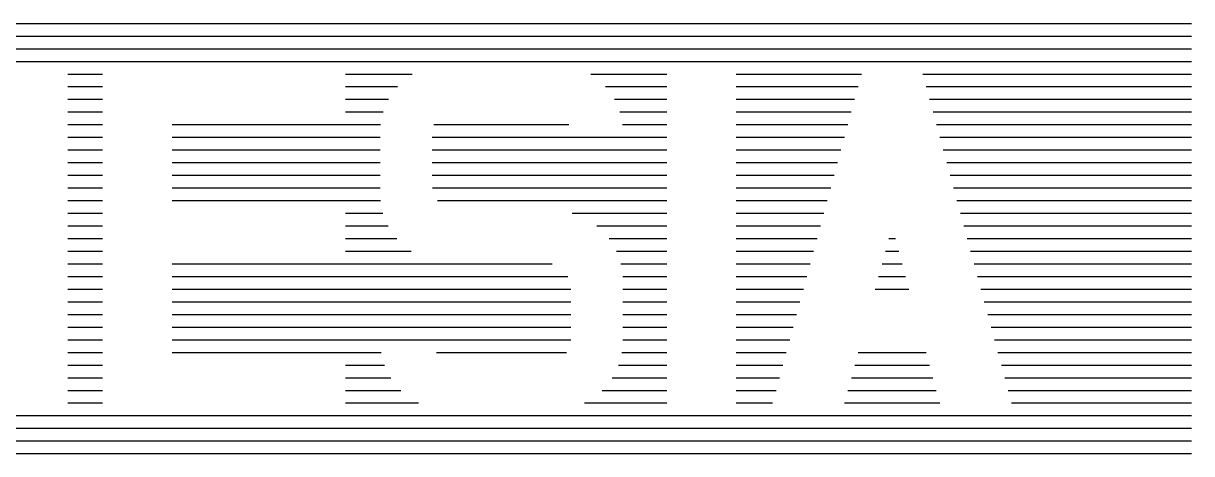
# Paper-space layout 'Layout1' of a CAD drawing. Extents: x -51516 to 7058931, y -29255 to 5150000.
# Drawn here: x 1494.48 to 1506.03, y 78 to 82.25 of the extents above; entities that cross this region are included whole.
import ezdxf

# ---------------------------------------------------------------- set-up
doc = ezdxf.new("R2010")
doc.units = 0
doc.header["$LTSCALE"] = 1000
doc.layers.get('0').update_dxf_attribs({"linetype": 'CONTINUOUS'})
doc.layers.add('COL', color=3, linetype='CONTINUOUS')

# ---------------------------------------------------------------- blocks, each defined once
blk = doc.blocks.new('*X')
at = {"color": 0}
for p, q in [((605.865, 82.25), (630.309, 82.25)), ((605.865, 82.125), (630.309, 82.125)), ((605.865, 82), (630.309, 82)), ((605.865, 81.875), (630.309, 81.875)), ((619.199, 81.75), (619.542, 81.75)), ((621.942, 81.75), (622.602, 81.75)), ((624.368, 81.75), (625.119, 81.75)), ((625.805, 81.75), (627.045, 81.75)), ((627.651, 81.75), (630.309, 81.75)), ((619.199, 81.625), (619.542, 81.625)), ((621.942, 81.625), (622.456, 81.625)), ((624.514, 81.625), (625.119, 81.625)), ((625.805, 81.625), (627.011, 81.625)), ((627.685, 81.625), (630.309, 81.625)), ((619.199, 81.5), (619.542, 81.5)), ((621.942, 81.5), (622.369, 81.5)), ((624.602, 81.5), (625.119, 81.5)), ((625.805, 81.5), (626.977, 81.5)), ((627.719, 81.5), (630.309, 81.5)), ((619.199, 81.375), (619.542, 81.375)), ((621.942, 81.375), (622.316, 81.375)), ((624.655, 81.375), (625.119, 81.375)), ((625.805, 81.375), (626.943, 81.375)), ((627.753, 81.375), (630.309, 81.375)), ((619.199, 81.25), (619.542, 81.25)), ((620.228, 81.25), (622.29, 81.25)), ((622.818, 81.25), (624.152, 81.25)), ((624.681, 81.25), (625.119, 81.25)), ((625.805, 81.25), (626.91, 81.25)), ((627.786, 81.25), (630.309, 81.25)), ((619.199, 81.125), (619.542, 81.125)), ((620.228, 81.125), (622.285, 81.125)), ((622.799, 81.125), (625.119, 81.125)), ((625.805, 81.125), (626.876, 81.125)), ((627.82, 81.125), (630.309, 81.125)), ((619.199, 81), (619.542, 81)), ((620.228, 81), (622.285, 81)), ((622.799, 81), (625.119, 81)), ((625.805, 81), (626.842, 81)), ((627.854, 81), (630.309, 81)), ((619.199, 80.875), (619.542, 80.875)), ((620.228, 80.875), (622.285, 80.875)), ((622.799, 80.875), (625.119, 80.875)), ((625.805, 80.875), (626.808, 80.875)), ((627.888, 80.875), (630.309, 80.875)), ((619.199, 80.75), (619.542, 80.75)), ((620.228, 80.75), (622.285, 80.75)), ((622.799, 80.75), (625.119, 80.75)), ((625.805, 80.75), (626.775, 80.75)), ((627.921, 80.75), (630.309, 80.75)), ((619.199, 80.625), (619.542, 80.625)), ((620.228, 80.625), (622.285, 80.625)), ((622.802, 80.625), (625.119, 80.625)), ((625.805, 80.625), (626.741, 80.625)), ((627.955, 80.625), (630.309, 80.625)), ((619.199, 80.5), (619.542, 80.5)), ((620.228, 80.5), (622.289, 80.5)), ((622.853, 80.5), (625.119, 80.5)), ((625.805, 80.5), (626.707, 80.5)), ((627.989, 80.5), (630.309, 80.5)), ((619.199, 80.375), (619.542, 80.375)), ((621.942, 80.375), (622.314, 80.375)), ((624.184, 80.375), (625.119, 80.375)), ((625.805, 80.375), (626.673, 80.375)), ((628.023, 80.375), (630.309, 80.375)), ((619.199, 80.25), (619.542, 80.25)), ((621.942, 80.25), (622.365, 80.25)), ((624.428, 80.25), (625.119, 80.25)), ((625.805, 80.25), (626.64, 80.25)), ((628.056, 80.25), (630.309, 80.25)), ((619.199, 80.125), (619.542, 80.125)), ((621.942, 80.125), (622.45, 80.125)), ((624.549, 80.125), (625.119, 80.125)), ((625.805, 80.125), (626.606, 80.125)), ((627.316, 80.125), (627.38, 80.125)), ((628.09, 80.125), (630.309, 80.125)), ((619.199, 80), (619.542, 80)), ((621.942, 80), (622.592, 80)), ((624.623, 80), (625.119, 80)), ((625.805, 80), (626.572, 80)), ((627.283, 80), (627.414, 80)), ((628.124, 80), (630.309, 80)), ((619.199, 79.875), (619.542, 79.875)), ((620.228, 79.875), (623.988, 79.875)), ((624.666, 79.875), (625.119, 79.875)), ((625.805, 79.875), (626.538, 79.875)), ((627.249, 79.875), (627.447, 79.875)), ((628.158, 79.875), (630.309, 79.875)), ((619.199, 79.75), (619.542, 79.75)), ((620.228, 79.75), (624.141, 79.75)), ((624.684, 79.75), (625.119, 79.75)), ((625.805, 79.75), (626.505, 79.75)), ((627.215, 79.75), (627.481, 79.75)), ((628.191, 79.75), (630.309, 79.75)), ((619.199, 79.625), (619.542, 79.625)), ((620.228, 79.625), (624.171, 79.625)), ((624.685, 79.625), (625.119, 79.625)), ((625.805, 79.625), (626.471, 79.625)), ((627.181, 79.625), (627.515, 79.625)), ((628.225, 79.625), (630.309, 79.625)), ((619.199, 79.5), (619.542, 79.5)), ((620.228, 79.5), (624.171, 79.5)), ((624.685, 79.5), (625.119, 79.5)), ((625.805, 79.5), (626.437, 79.5)), ((628.259, 79.5), (630.309, 79.5)), ((619.199, 79.375), (619.542, 79.375)), ((620.228, 79.375), (624.171, 79.375)), ((624.685, 79.375), (625.119, 79.375)), ((625.805, 79.375), (626.403, 79.375)), ((628.293, 79.375), (630.309, 79.375)), ((619.199, 79.25), (619.542, 79.25)), ((620.228, 79.25), (624.171, 79.25)), ((624.685, 79.25), (625.119, 79.25)), ((625.805, 79.25), (626.37, 79.25)), ((628.326, 79.25), (630.309, 79.25)), ((619.199, 79.125), (619.542, 79.125)), ((620.228, 79.125), (624.171, 79.125)), ((624.685, 79.125), (625.119, 79.125)), ((625.805, 79.125), (626.336, 79.125)), ((628.36, 79.125), (630.309, 79.125)), ((619.199, 79), (619.542, 79)), ((620.228, 79), (622.295, 79)), ((622.843, 79), (624.127, 79)), ((624.676, 79), (625.119, 79)), ((625.805, 79), (626.302, 79)), ((627.013, 79), (627.684, 79)), ((628.394, 79), (630.309, 79)), ((619.199, 78.875), (619.542, 78.875)), ((621.942, 78.875), (622.328, 78.875)), ((624.642, 78.875), (625.119, 78.875)), ((625.805, 78.875), (626.268, 78.875)), ((626.979, 78.875), (627.717, 78.875)), ((628.428, 78.875), (630.309, 78.875)), ((619.199, 78.75), (619.542, 78.75)), ((621.942, 78.75), (622.39, 78.75)), ((624.581, 78.75), (625.119, 78.75)), ((625.805, 78.75), (626.235, 78.75)), ((626.945, 78.75), (627.751, 78.75)), ((628.461, 78.75), (630.309, 78.75)), ((619.199, 78.625), (619.542, 78.625)), ((621.942, 78.625), (622.49, 78.625)), ((624.48, 78.625), (625.119, 78.625)), ((625.805, 78.625), (626.201, 78.625)), ((626.911, 78.625), (627.785, 78.625)), ((628.495, 78.625), (630.309, 78.625)), ((619.199, 78.5), (619.542, 78.5)), ((621.942, 78.5), (622.666, 78.5)), ((624.305, 78.5), (625.119, 78.5)), ((625.805, 78.5), (626.167, 78.5)), ((626.878, 78.5), (627.819, 78.5)), ((628.529, 78.5), (630.309, 78.5)), ((605.865, 78.375), (630.309, 78.375)), ((605.865, 78.25), (630.309, 78.25)), ((605.865, 78.125), (630.309, 78.125)), ((605.865, 78), (630.309, 78))]:
    blk.add_line(p, q, dxfattribs=at)

psp = doc.layouts.get("Layout1")

# ---------------------------------------------------------------- block references
at = {"color": 0}
psp.add_blockref('*X', (875.723, 0), dxfattribs=at)
at = {"layer": 'COL', "color": 0}
psp.add_blockref('*X', (875.723, 0), dxfattribs=at)
psp.add_blockref('*X', (875.723, 0), dxfattribs=at)
psp.add_blockref('*X', (875.723, 0), dxfattribs=at)
psp.add_blockref('*X', (875.723, 0), dxfattribs=at)
psp.add_blockref('*X', (875.723, 0), dxfattribs=at)
psp.add_blockref('*X', (875.723, 0), dxfattribs=at)
psp.add_blockref('*X', (875.723, 0), dxfattribs=at)
psp.add_blockref('*X', (875.723, 0), dxfattribs=at)
psp.add_blockref('*X', (875.723, 0), dxfattribs=at)
psp.add_blockref('*X', (875.723, 0), dxfattribs=at)
psp.add_blockref('*X', (875.723, 0), dxfattribs=at)
psp.add_blockref('*X', (875.723, 0), dxfattribs=at)
psp.add_blockref('*X', (875.723, 0), dxfattribs=at)
psp.add_blockref('*X', (875.723, 0), dxfattribs=at)
psp.add_blockref('*X', (875.723, 0), dxfattribs=at)
psp.add_blockref('*X', (875.723, 0), dxfattribs=at)
psp.add_blockref('*X', (875.723, 0), dxfattribs=at)
psp.add_blockref('*X', (875.723, 0), dxfattribs=at)
psp.add_blockref('*X', (875.723, 0), dxfattribs=at)
psp.add_blockref('*X', (875.723, 0), dxfattribs=at)
psp.add_blockref('*X', (875.723, 0), dxfattribs=at)
psp.add_blockref('*X', (875.723, 0), dxfattribs=at)
psp.add_blockref('*X', (875.723, 0), dxfattribs=at)
psp.add_blockref('*X', (875.723, 0), dxfattribs=at)
psp.add_blockref('*X', (875.723, 0), dxfattribs=at)
psp.add_blockref('*X', (875.723, 0), dxfattribs=at)
psp.add_blockref('*X', (875.723, 0), dxfattribs=at)
psp.add_blockref('*X', (875.723, 0), dxfattribs=at)
psp.add_blockref('*X', (875.723, 0), dxfattribs=at)

doc.saveas('drawing.dxf')
